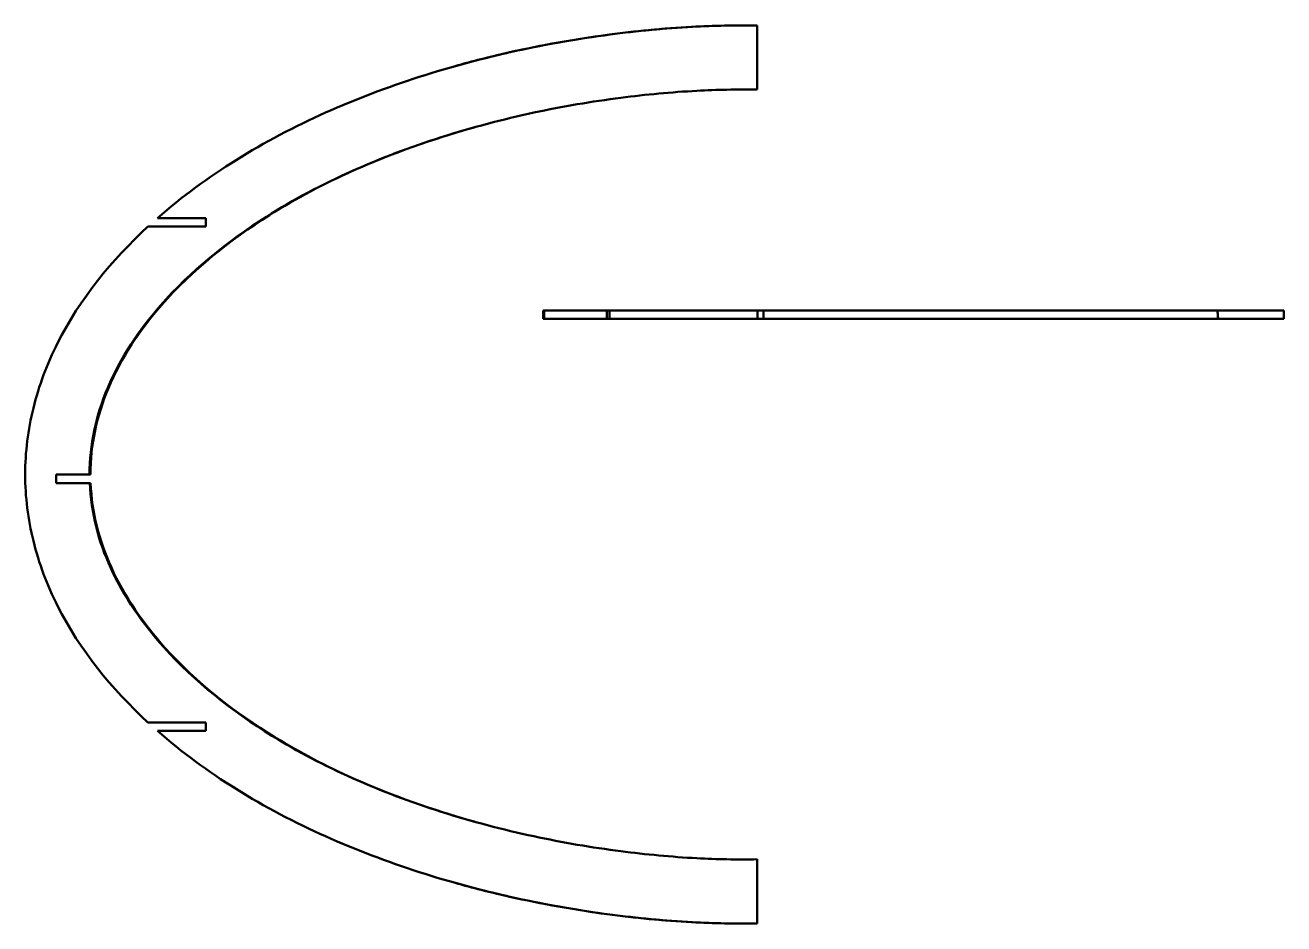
# Model space of a CAD drawing. Header units: millimetres. Extents: x 126 to 420, y 94 to 305.
import ezdxf

# ---------------------------------------------------------------- set-up
doc = ezdxf.new("R2010")
doc.units = ezdxf.units.MM
doc.header["$LTSCALE"] = 0.75
doc.layers.add('Visible', color=7, linetype='Continuous', lineweight=50)

msp = doc.modelspace()

# ---------------------------------------------------------------- linework, layer by layer
at = {"layer": 'Visible', "extrusion": (0, 1, 0)}
for p, q in [((296.85, 304.43, -140.15), (296.85, 289.43, -140.15)), ((167.81, 259.39, -140.15), (156.51, 259.39, -140.15)), ((167.81, 257.39, -140.15), (167.81, 259.39, -140.15)), ((167.81, 257.39, -140.15), (154.29, 257.39, -140.15)), ((247, 237.79, 37.01), (246.81, 237.79, 37.01)), ((247.03, 235.79, 37.01), (246.84, 235.79, 37.01)), ((262.31, 237.79, 112.01), (261.68, 237.79, 112.01)), ((262.34, 235.79, 112.01), (261.71, 235.79, 112.01)), ((298.32, 237.79, 187.01), (296.96, 237.79, 187.01)), ((298.35, 235.79, 187.01), (296.98, 235.79, 187.01)), ((404.61, 237.79, 261.98), (420.11, 237.79, 261.98)), ((404.76, 235.79, 261.98), (420.11, 235.79, 261.98)), ((420.11, 235.79, 261.98), (420.11, 237.79, 261.98)), ((132.81, 199.39, -140.15), (132.81, 197.39, -140.15)), ((140.62, 199.39, -140.15), (132.81, 199.39, -140.15)), ((140.66, 197.39, -140.15), (132.81, 197.39, -140.15)), ((167.81, 141.39, -140.15), (154.29, 141.39, -140.15)), ((167.81, 139.39, -140.15), (156.51, 139.39, -140.15)), ((167.81, 141.39, -140.15), (167.81, 139.39, -140.15)), ((296.85, 109.35, -140.15), (296.85, 94.35, -140.15))]:
    msp.add_line(p, q, dxfattribs=at)
at = {"layer": 'Visible', "extrusion": (-3.15024e-06, -4.95134e-08, 1)}
msp.add_arc((310.46, 237.79, 37.01), 63.66, 180.0001, 181.8006, dxfattribs=at)
at = {"layer": 'Visible', "extrusion": (-2.67071e-06, -4.1925e-08, 1)}
msp.add_arc((310.72, 237.79, 39.01), 63.73, 180.0001, 181.7986, dxfattribs=at)
at = {"layer": 'Visible', "extrusion": (-3.4776e-07, -4.55751e-09, 1)}
msp.add_arc((329.55, 237.79, 112.01), 67.87, 180.0001, 181.6888, dxfattribs=at)
at = {"layer": 'Visible', "extrusion": (-1.35492e-06, -1.86262e-08, 1)}
msp.add_arc((330.31, 237.79, 114.01), 68, 180.0001, 181.6857, dxfattribs=at)
at = {"layer": 'Visible', "extrusion": (1.96984e-05, 3.09915e-07, 1)}
msp.add_arc((365.86, 237.79, 187.02), 68.91, 180.0002, 181.6634, dxfattribs=at)
at = {"layer": 'Visible', "extrusion": (2.05975e-05, 3.25848e-07, 1)}
msp.add_arc((367.03, 237.79, 189.02), 68.72, 180.0002, 181.668, dxfattribs=at)
at = {"layer": 'Visible', "extrusion": (0, 1, 0)}
msp.add_arc((-510.27, -104.13, 199.39), 371.4, 354.1254, 354.4354, dxfattribs=at)
at = {"layer": 'Visible', "extrusion": (4.52195e-08, -1, 4.82643e-09)}
msp.add_arc((510.42, -104.13, -197.39), 371.51, 185.5626, 185.8726, dxfattribs=at)
at = {"layer": 'Visible'}
for points, knots in [([(195.85, 284.05, -140.15), (210.08, 290.41, -140.15), (225.24, 295.17, -140.15), (247.72, 300.08, -140.15), (255.07, 301.36, -140.15), (268.79, 303.16, -140.15), (275.29, 303.78, -140.15), (286.77, 304.4, -140.15), (291.81, 304.51, -140.15), (296.85, 304.43, -140.15)], [-10.347566, -10.347566, -10.347566, -10.347566, -5.667842, -5.667842, -3.447348, -3.447348, -1.512187, -1.512187, -0.000001, -0.000001, -0.000001, -0.000001]), ([(227.08, 295.19, -142.15), (231.01, 296.28, -142.15), (234.96, 297.27, -142.15), (246.44, 299.86, -142.15), (254.09, 301.23, -142.15), (268.26, 303.13, -142.15), (274.91, 303.77, -142.15), (286.62, 304.41, -142.15), (291.73, 304.51, -142.15), (296.85, 304.43, -142.15)], [-7.048929, -7.048929, -7.048929, -7.048929, -5.831028, -5.831028, -3.516078, -3.516078, -1.53628, -1.53628, -0.000001, -0.000001, -0.000001, -0.000001]), ([(202, 270.36, -140.15), (215.56, 276.42, -140.15), (230.05, 280.92, -140.15), (251.32, 285.49, -140.15), (258.16, 286.65, -140.15), (270.84, 288.29, -140.15), (276.82, 288.85, -140.15), (287.44, 289.41, -140.15), (292.14, 289.51, -140.15), (296.85, 289.43, -140.15)], [-9.71525, -9.71525, -9.71525, -9.71525, -5.253142, -5.253142, -3.189325, -3.189325, -1.411769, -1.411769, 0, 0, 0, 0]), ([(156.51, 259.39, -140.15), (162.23, 264.4, -140.15), (168.44, 268.92, -140.15), (181.59, 277.12, -140.15), (188.65, 280.83, -140.15), (195.85, 284.05, -140.15)], [-4.645665, -4.645665, -4.645665, -4.645665, -2.364434, -2.364434, 0, 0, 0, 0]), ([(140.62, 199.39, -140.15), (140.62, 202.84, -140.15), (140.98, 206.26, -140.15), (142.42, 213.09, -140.15), (143.5, 216.45, -140.15), (147.85, 226.71, -140.15), (152.16, 233.14, -140.15), (164.25, 246.98, -140.15), (172.89, 253.91, -140.15), (188.36, 263.72, -140.15), (195.12, 267.29, -140.15), (202, 270.36, -140.15)], [-9.886507, -9.886507, -9.886507, -9.886507, -8.846601, -8.846601, -7.785173, -7.785173, -5.490062, -5.490062, -2.260995, -2.260995, 0, 0, 0, 0]), ([(140.82, 199.39, -142.15), (140.82, 206.38, -142.15), (142.32, 213.14, -142.15), (148.01, 226.69, -142.15), (152.36, 233.19, -142.15), (164.64, 247.22, -142.15), (173.46, 254.25, -142.15), (188.99, 264.01, -142.15), (195.61, 267.49, -142.15), (202.34, 270.49, -142.15)], [-9.920341, -9.920341, -9.920341, -9.920341, -7.815956, -7.815956, -5.496846, -5.496846, -2.212824, -2.212824, 0, 0, 0, 0]), ([(125.55, 199.39, -140.15), (125.55, 204.64, -140.15), (126.2, 209.83, -140.15), (128.76, 220.21, -140.15), (130.69, 225.29, -140.15), (138.34, 240.45, -140.15), (145.77, 249.55, -140.15), (154.29, 257.39, -140.15)], [-6.686265, -6.686265, -6.686265, -6.686265, -5.106228, -5.106228, -3.470783, -3.470783, -0.000001, -0.000001, -0.000001, -0.000001]), ([(296.96, 237.79, 187.01), (291.23, 237.79, 178.5), (286.03, 237.79, 169.61), (281.33, 237.79, 160.43), (279.49, 237.79, 156.83), (277.72, 237.79, 153.2), (276.05, 237.79, 149.54), (271.84, 237.79, 140.41), (268.16, 237.79, 131.19), (264.87, 237.79, 121.7), (263.99, 237.79, 119.15), (263.13, 237.79, 116.59), (262.31, 237.79, 114.01)], [165.082981, 165.082981, 165.082981, 165.082981, 202.716041, 202.716041, 202.716041, 217.467794, 217.467794, 217.467794, 254.389071, 254.389071, 254.389071, 264.301017, 264.301017, 264.301017, 264.301017]), ([(404.61, 237.79, 261.98), (390.61, 237.79, 260.11), (376.98, 237.79, 255.7), (364.31, 237.79, 249.31), (349.89, 237.79, 242.03), (336.75, 237.79, 232.25), (325.18, 237.79, 221.03), (323.35, 237.79, 219.26), (321.56, 237.79, 217.45), (319.8, 237.79, 215.61), (311.92, 237.79, 207.34), (304.8, 237.79, 198.43), (298.32, 237.79, 189.01)], [0, 0, 0, 0, 51.813826, 51.813826, 51.813826, 110.842354, 110.842354, 110.842354, 120.171603, 120.171603, 120.171603, 162.125267, 162.125267, 162.125267, 162.125267]), ([(404.61, 237.79, 261.98), (404.61, 237.45, 261.98), (404.62, 237.12, 261.98), (404.67, 236.45, 261.98), (404.71, 236.12, 261.98), (404.76, 235.79, 261.98)], [0.000001, 0.000001, 0.000001, 0.000001, 0.1003364, 0.1003364, 0.2007849, 0.2007849, 0.2007849, 0.2007849]), ([(125.55, 199.39, -140.15), (125.55, 194.14, -140.15), (126.2, 188.94, -140.15), (128.76, 178.56, -140.15), (130.69, 173.48, -140.15), (138.34, 158.33, -140.15), (145.77, 149.22, -140.15), (154.29, 141.39, -140.15)], [0, 0, 0, 0, 1.575317, 1.575317, 3.205875, 3.205875, 6.666346, 6.666346, 6.666346, 6.666346]), ([(140.66, 197.39, -140.15), (140.94, 190.46, -140.15), (142.69, 183.8, -140.15), (148.67, 170.72, -140.15), (153.01, 164.51, -140.15), (165.25, 150.89, -140.15), (174.06, 144, -140.15), (189.28, 134.57, -140.15), (195.58, 131.28, -140.15), (202, 128.41, -140.15)], [0, 0, 0, 0, 2.0792, 2.0792, 4.317411, 4.317411, 7.565573, 7.565573, 9.666853, 9.666853, 9.666853, 9.666853]), ([(140.86, 197.39, -142.15), (141.14, 190.5, -142.15), (142.87, 183.87, -142.15), (148.84, 170.73, -142.15), (153.22, 164.46, -142.15), (165.65, 150.65, -142.15), (174.64, 143.65, -142.15), (189.92, 134.28, -142.15), (196.08, 131.07, -142.15), (202.34, 128.28, -142.15)], [0, 0, 0, 0, 2.068247, 2.068247, 4.329644, 4.329644, 7.63495, 7.63495, 9.686179, 9.686179, 9.686179, 9.686179]), ([(156.51, 139.39, -140.15), (162.23, 134.37, -140.15), (168.44, 129.85, -140.15), (181.59, 121.65, -140.15), (188.65, 117.94, -140.15), (195.85, 114.73, -140.15)], [0.000001, 0.000001, 0.000001, 0.000001, 2.282517, 2.282517, 4.648088, 4.648088, 4.648088, 4.648088]), ([(202, 128.41, -140.15), (215.56, 122.35, -140.15), (230.05, 117.85, -140.15), (251.32, 113.29, -140.15), (258.16, 112.12, -140.15), (270.84, 110.48, -140.15), (276.82, 109.92, -140.15), (287.44, 109.36, -140.15), (292.14, 109.27, -140.15), (296.85, 109.35, -140.15)], [0.000001, 0.000001, 0.000001, 0.000001, 4.455336, 4.455336, 6.516016, 6.516016, 8.290873, 8.290873, 9.700497, 9.700497, 9.700497, 9.700497]), ([(195.85, 114.73, -140.15), (210.08, 108.37, -140.15), (225.23, 103.6, -140.15), (247.71, 98.69, -140.15), (255.07, 97.41, -140.15), (268.78, 95.61, -140.15), (275.29, 94.99, -140.15), (286.77, 94.37, -140.15), (291.81, 94.27, -140.15), (296.85, 94.35, -140.15)], [0, 0, 0, 0, 4.676307, 4.676307, 6.895651, 6.895651, 8.829608, 8.829608, 10.341361, 10.341361, 10.341361, 10.341361])]:
    msp.add_open_spline(points, degree=3, knots=knots, dxfattribs=at)
at = {"layer": 'Visible', "extrusion": (1, 0, 0)}
for points in [[(296.85, 304.43, -142.15), (296.85, 304.43, -141.48), (296.85, 304.43, -140.81), (296.85, 304.43, -140.15)], [(296.85, 94.34, -142.15), (296.85, 94.34, -141.48), (296.85, 94.34, -140.81), (296.85, 94.35, -140.15)]]:
    msp.add_open_spline(points, degree=3, dxfattribs=at)
at = {"layer": 'Visible'}
for points in [[(226.15, 294.93, -140.15), (226.45, 295.01, -140.82), (226.76, 295.1, -141.48), (227.08, 295.19, -142.15)], [(202.34, 270.49, -142.15), (211.45, 274.55, -142.15), (220.98, 277.9, -142.15), (230.65, 280.61, -142.15)], [(202.34, 128.28, -142.15), (211.45, 124.23, -142.15), (220.98, 120.87, -142.15), (230.65, 118.16, -142.15)], [(227.08, 103.59, -142.15), (226.76, 103.67, -141.48), (226.45, 103.76, -140.82), (226.15, 103.85, -140.15)]]:
    msp.add_open_spline(points, degree=3, dxfattribs=at)
at = {"layer": 'Visible', "extrusion": (1, 3.6244e-12, -2.1485e-11)}
msp.add_open_spline([(246.81, 237.79, 37.01), (246.81, 237.45, 37.01), (246.81, 237.12, 36.98), (246.81, 236.45, 36.87), (246.81, 236.11, 36.78), (246.81, 235.79, 36.67)], degree=3, knots=[0.0000121, 0.0000121, 0.0000121, 0.0000121, 0.1009342, 0.1009342, 0.2041011, 0.2041011, 0.2041011, 0.2041011], dxfattribs=at)
at = {"layer": 'Visible', "extrusion": (-4.61906e-09, -1, 2.24594e-10)}
msp.add_open_spline([(246.81, 235.79, 36.67), (246.82, 235.79, 36.79), (246.83, 235.79, 36.9), (246.84, 235.79, 37.01)], degree=3, dxfattribs=at)
at = {"layer": 'Visible', "extrusion": (-6.682e-13, 1, 1.359e-13)}
msp.add_open_spline([(261.68, 237.79, 112.01), (259.48, 237.79, 104.97), (257.5, 237.79, 97.83), (255.75, 237.79, 90.68), (251.97, 237.79, 75.15), (249.27, 237.79, 59.6), (247.51, 237.79, 43.86), (247.33, 237.79, 42.25), (247.16, 237.79, 40.63), (247, 237.79, 39.01)], degree=3, knots=[266.868129, 266.868129, 266.868129, 266.868129, 293.950959, 293.950959, 293.950959, 352.754371, 352.754371, 352.754371, 358.786538, 358.786538, 358.786538, 358.786538], dxfattribs=at)
at = {"layer": 'Visible', "extrusion": (-2.9e-14, 1, 5.8e-15)}
msp.add_open_spline([(247.03, 235.79, 39.01), (248.25, 235.79, 51.32), (250.06, 235.79, 63.59), (254.91, 235.79, 87.96), (257.98, 235.79, 100.1), (261.71, 235.79, 112.01)], degree=3, knots=[0.000001, 0.000001, 0.000001, 0.000001, 3.710378, 3.710378, 7.456722, 7.456722, 7.456722, 7.456722], dxfattribs=at)
at = {"layer": 'Visible', "extrusion": (1.49e-14, 1, -6.7e-15)}
msp.add_open_spline([(262.34, 235.79, 114.01), (266.44, 235.79, 126.82), (271.32, 235.79, 139.43), (282.79, 235.79, 163.87), (289.42, 235.79, 175.78), (296.98, 235.79, 187.01)], degree=3, knots=[0.000001, 0.000001, 0.000001, 0.000001, 4.035193, 4.035193, 8.099802, 8.099802, 8.099802, 8.099802], dxfattribs=at)
at = {"layer": 'Visible', "extrusion": (3.5e-15, 1, -5e-15)}
msp.add_open_spline([(298.35, 235.79, 189.01), (310.89, 235.79, 207.24), (326.07, 235.79, 223.85), (352.95, 235.79, 243.35), (362.64, 235.79, 248.94), (383.13, 235.79, 257.55), (393.78, 235.79, 260.53), (404.76, 235.79, 261.98)], degree=3, knots=[0.000001, 0.000001, 0.000001, 0.000001, 6.637472, 6.637472, 9.994492, 9.994492, 13.32935, 13.32935, 13.32935, 13.32935], dxfattribs=at)
at = {"layer": 'Visible', "extrusion": (-5.5178e-12, -4.16527e-11, -1)}
msp.add_open_spline([(227.08, 103.59, -142.15), (231.01, 102.49, -142.15), (234.96, 101.5, -142.15), (246.44, 98.91, -142.15), (254.09, 97.54, -142.15), (268.26, 95.64, -142.15), (274.91, 95, -142.15), (286.62, 94.37, -142.15), (291.73, 94.26, -142.15), (296.85, 94.34, -142.15)], degree=3, knots=[3.265024, 3.265024, 3.265024, 3.265024, 4.481108, 4.481108, 6.792592, 6.792592, 8.769427, 8.769427, 10.303408, 10.303408, 10.303408, 10.303408], dxfattribs=at)

doc.saveas('drawing.dxf')
